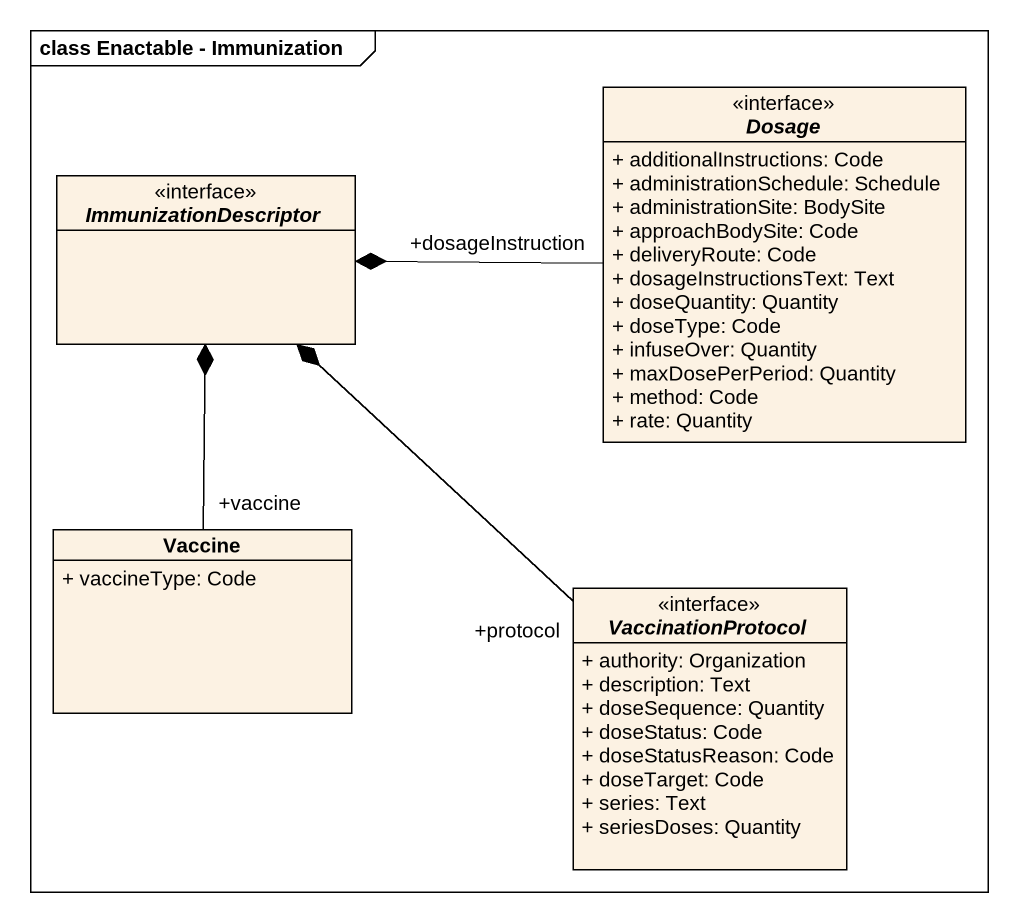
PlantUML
@startuml
mainframe class Enactable - Immunization
hide circle
hide empty members
skinparam classAttributeIconSize 0
interface Dosage {
  + additionalInstructions: Code
  + administrationSchedule: Schedule
  + administrationSite: BodySite
  + approachBodySite: Code
  + deliveryRoute: Code
  + dosageInstructionsText: Text
  + doseQuantity: Quantity
  + doseType: Code
  + infuseOver: Quantity
  + maxDosePerPeriod: Quantity
  + method: Code
  + rate: Quantity
}
interface ImmunizationDescriptor
class Vaccine {
  + vaccineType: Code
}
interface VaccinationProtocol {
  + authority: Organization
  + description: Text
  + doseSequence: Quantity
  + doseStatus: Code
  + doseStatusReason: Code
  + doseTarget: Code
  + series: Text
  + seriesDoses: Quantity
}
Dosage "+dosageInstruction" -left-* ImmunizationDescriptor
Vaccine "+vaccine" -up-* ImmunizationDescriptor
VaccinationProtocol "+protocol" -up-* ImmunizationDescriptor
@enduml
